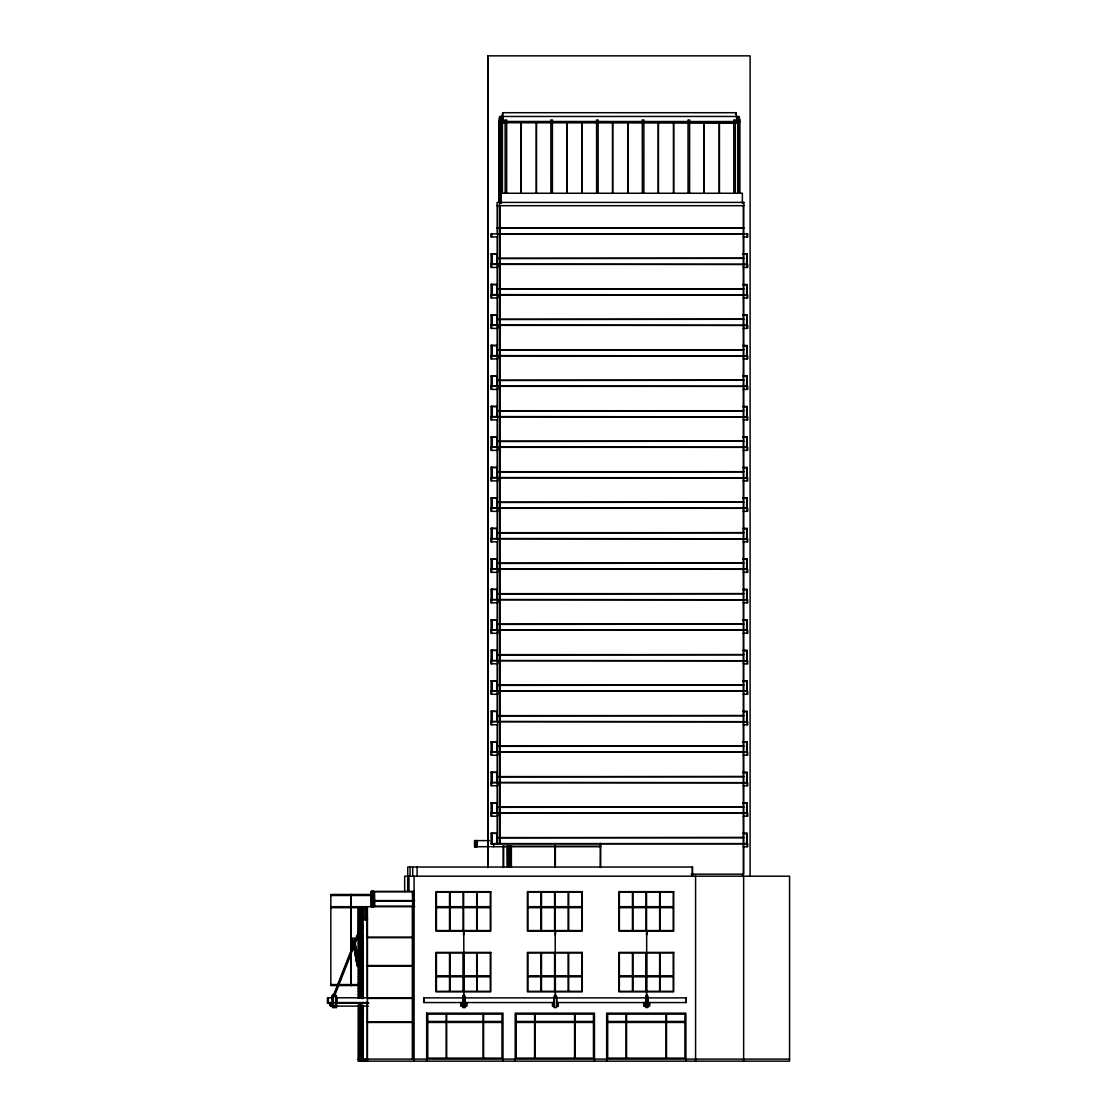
<?xml version="1.0" encoding="UTF-8"?>
<svg xmlns="http://www.w3.org/2000/svg" width="1117" height="1117" viewBox="0 0 1117 1117"><rect width="100%" height="100%" fill="white"/><g stroke="black" fill="none" stroke-linecap="round" stroke-linejoin="round"><path stroke-width="1.5" d="M462.787 1007.52L462.787 996.141M462.759 1007.52L465.133 1007.52L465.133 996.141L462.759 996.141M501.924 122.842L501.924 121.823L738.546 121.823L738.546 122.842L501.882 122.465M736.927 121.823L736.117 112.705L502.65 112.705L503.544 121.823M554.241 1007.52L554.241 996.141M646.561 995.107L646.561 995.861L646.687 934.622M461.307 1006.11L461.321 1002.563M465.231 1006.11L465.231 1002.563M466.822 1002.563L466.808 1006.11L464.909 1006.11M552.775 1006.11L552.775 1002.563M554.325 997.886L554.353 1006.11L552.454 1006.11L552.454 1002.563M556.685 1006.11L556.671 997.886M558.291 1002.563L558.277 1006.11L556.378 1006.11M644.23 1006.11L644.244 1002.563M645.794 997.886L645.821 1006.11L643.923 1006.11L643.923 1002.563M648.153 1006.11L648.139 997.886M649.745 1002.563L649.745 1006.11L647.832 1006.11M414.672 900.581L371.472 900.581L372.436 891.436L373.078 900.972M372.45 894.48L371.807 900.581L372.45 894.563M374.097 900.456L372.827 900.581L373.469 894.48M373.078 900.456L371.472 900.581L372.436 891.561L372.827 900.972M372.827 900.581L373.469 894.563M501.812 116.936L502.734 112.705M502.119 119.547L502.734 117.774L503.348 120.189M735.572 114.032L736.117 112.705M333.718 994.619L360.819 925.686L363.095 925.686M361.475 925.686L334.388 994.619M335.044 994.619L362.145 925.686M500.877 118.96L501.002 203.42M361.391 928.018L360.554 928.241L361.391 928.464M333.411 994.856L333.411 995.875M352.372 938.364L357.203 965.8L352.372 938.364L354.424 938.098L359.255 965.535L359.004 997.272M357.538 964.711L353.88 940.975M357.203 965.8L359.255 965.535M463.764 934.538L463.946 994.619M555.191 934.664L555.4 994.619M503.516 116.475L739.091 116.461L739.077 193.018M736.522 117.425L739.426 117.425L739.412 193.143M501.296 119.1L502.915 119.1M501.407 119.435L503.027 119.435M736.857 119.728L739.761 119.728M740.138 121.544L501.882 121.46L502.175 193.353M502.343 121.823L738.044 122.479L738.044 193.339M502.175 122.493L738.295 122.493L738.295 193.353M500.388 193.255L742.372 193.255L742.372 203.42M743.154 236.944L747.72 236.944L747.72 233.9L490.963 233.9L490.963 236.944L497.735 236.944L497.735 233.9M742.945 253.978L747.329 254.229L742.847 254.229M497.079 254.229L490.963 253.978L497.079 253.978L497.079 264.394M497.079 258.292L743.908 258.292L497.079 258.544M490.963 264.394L747.72 264.394L747.72 267.438L743.154 267.438M742.945 284.458L747.329 284.709L742.847 284.709M497.079 284.709L490.963 284.458L497.079 284.458L497.079 294.874M497.079 288.786L743.908 288.786L497.079 289.038M490.963 294.874L747.72 294.874L747.72 297.932L743.154 297.932M742.945 314.952L747.329 315.203L742.847 315.203M497.079 315.203L490.963 314.952L497.079 314.952L497.079 325.368M497.079 319.267L743.908 319.267L497.079 319.518M490.963 325.368L747.72 325.368L747.72 328.412L743.154 328.412M742.945 345.432L747.329 345.698L742.847 345.698M497.079 345.698L490.963 345.432L497.079 345.432L497.079 355.848M497.079 349.761L743.908 349.761L497.079 350.012M490.963 355.848L747.72 355.848L747.72 358.906L743.154 358.906M742.945 375.926L747.329 376.178L742.847 376.178M497.079 376.178L490.963 375.926L497.079 375.926L497.079 386.342M497.079 380.241L743.908 380.241L497.079 380.492M490.963 386.342L747.72 386.342L747.72 389.386L743.154 389.386M742.945 406.42L747.329 406.672L742.847 406.672M497.079 406.672L490.963 406.42L497.079 406.42L497.079 416.836M497.079 410.735L743.908 410.735L497.079 410.986M490.963 416.836L747.72 416.836L747.72 419.88L743.154 419.88M742.945 436.901L747.329 437.152L742.847 437.152M497.079 437.152L490.963 436.901L497.079 436.901L497.079 447.317M497.079 441.215L743.908 441.215L497.079 441.48M490.963 447.317L747.72 447.317L747.72 450.374L743.154 450.374M742.945 467.395L747.329 467.646L742.847 467.646M497.079 467.646L490.963 467.395L497.079 467.395L497.079 477.811M497.079 471.709L743.908 471.709L497.079 471.96M490.963 477.811L747.72 477.811L747.72 480.855L743.154 480.855M742.945 497.875L747.329 498.126L742.847 498.126M497.079 498.126L490.963 497.875L497.079 497.875L497.079 508.291M497.079 502.203L743.908 502.203L497.079 502.455M490.963 508.291L747.72 508.291L747.72 511.349L743.154 511.349M742.945 528.369L747.329 528.62L742.847 528.62M497.079 528.62L490.963 528.369L497.079 528.369L497.079 538.785M497.079 532.683L743.908 532.683L497.079 532.935M490.963 538.785L747.72 538.785L747.72 541.829L743.154 541.829M742.945 558.849L747.329 559.114L742.847 559.114M497.079 559.114L490.963 558.849L497.079 558.849L497.079 569.279M497.079 563.177L743.908 563.177L497.079 563.429M490.963 569.279L747.72 569.279L747.72 572.323L743.154 572.323M742.945 589.343L747.329 589.594L742.847 589.594M497.079 589.594L490.963 589.343L497.079 589.343L497.079 599.759M497.079 593.658L743.908 593.658L497.079 593.923M490.963 599.759L747.72 599.759L747.72 602.803L743.154 602.803M742.945 619.837L747.329 620.089L742.847 620.089M497.079 620.089L490.963 619.837L497.079 619.837L497.079 630.253M497.079 624.152L743.908 624.152L497.079 624.403M490.963 630.253L747.72 630.253L747.72 633.297L743.154 633.297M742.945 650.317L747.329 650.569L742.847 650.569M497.079 650.569L490.963 650.317L497.079 650.317L497.079 660.733M497.079 654.646L743.908 654.646L497.079 654.897M490.963 660.733L747.72 660.733L747.72 663.791L743.154 663.791M742.945 680.812L747.329 681.063L742.847 681.063M497.079 681.063L490.963 680.812L497.079 680.812L497.079 691.228M497.079 685.126L743.908 685.126L497.079 685.377M490.963 691.228L747.72 691.228L747.72 694.271L743.154 694.271M742.945 711.292L747.329 711.557L742.847 711.557M497.079 711.557L490.963 711.292L497.079 711.292L497.079 721.708M497.079 715.62L743.908 715.62L497.079 715.871M490.963 721.708L747.72 721.708L747.72 724.765L743.154 724.765M742.945 741.786L747.329 742.037L742.847 742.037M497.079 742.037L490.963 741.786L497.079 741.786L497.079 752.202M497.079 746.1L743.908 746.1L497.079 746.351M490.963 752.202L747.72 752.202L747.72 755.246L743.154 755.246M742.945 772.28L747.329 772.531L742.847 772.531M497.079 772.531L490.963 772.28L497.079 772.28L497.079 782.696M497.079 776.594L743.908 776.594L497.079 776.846M490.963 782.696L747.72 782.696L747.72 785.74L743.154 785.74M742.945 802.76L747.329 803.011L742.847 803.011M497.079 803.011L490.963 802.76L497.079 802.76L497.079 813.176M497.079 807.074L743.908 807.074L497.079 807.34M490.963 813.176L747.72 813.176L747.72 816.234L743.154 816.234M742.945 833.254L747.329 833.505L742.847 833.505M497.079 833.505L490.963 833.254L497.079 833.254L497.079 843.67M497.079 837.568L743.908 837.568L497.079 837.82M489.511 840.612L474.53 840.612L474.53 846.714L489.511 846.714M490.838 843.67L747.72 843.67L747.72 846.714L743.154 846.714M600.806 846.211L503.669 846.211L503.669 866.792M490.838 846.714L600.401 846.714M691.158 874.15L743.643 874.15L743.643 205.696M371.151 906.683L371.151 891.436L414.393 891.436M372.436 891.687L413.751 891.687M371.5 892.078L374.139 891.561M413.402 892.078L412.396 891.561L412.662 906.166M330.59 894.48L371.053 894.48M330.59 895.499L370.453 895.499M374.097 900.972L371.472 900.972L371.165 892.078M371.165 906.166L374.139 906.166M374.74 906.166L414.03 906.166M330.59 906.683L414.672 906.683M436.44 906.683L449.523 906.683L449.523 892.176M490.293 906.683L477.21 906.683L477.21 892.176M527.894 906.683L540.977 906.683L540.977 892.176M581.762 906.683L568.679 906.683L568.679 892.176M619.363 906.683L632.445 906.683L632.445 892.176M673.216 906.683L660.133 906.683L660.133 892.176M330.59 907.688L358.711 907.688M436.44 907.688L449.523 907.688L449.523 930.559M490.293 907.688L477.21 907.688L477.21 930.559M527.894 907.688L540.977 907.688L540.977 930.559M581.762 907.688L568.679 907.688L568.679 930.559M619.363 907.688L632.445 907.688L632.445 930.559M673.216 907.688L660.133 907.688L660.133 930.559M361.754 918.872L367.591 918.872M360.037 929.19L363.095 929.176M359.925 934.622L362.899 934.622M463.387 934.58L464.072 931.089L464.072 934.58M554.842 934.622L555.54 931.131L555.54 934.622M646.31 934.58L647.008 931.075L646.994 934.58M359.814 937.163L358.138 937.163L358.236 906.683M363.318 937.666L358.138 937.666L358.236 955.887M367.228 937.666L412.857 937.666L412.857 965.535L367.228 965.535M363.318 938.182L358.403 938.182L358.487 906.683M363.318 940.654L358.403 940.654L363.318 941.17M363.318 943.642L358.403 943.642L363.318 944.158M363.318 946.63L358.403 946.63L363.318 947.146M363.318 949.618L358.403 949.618L363.318 950.12M363.318 952.606L358.403 952.606L363.318 953.108M363.318 955.593L358.403 955.593L358.403 956.389M359.409 955.887L360.945 955.887M358.403 956.096L363.318 956.096M358.487 956.389L358.236 959.433M359.157 956.389L358.906 965.535M359.409 956.906L360.945 956.906M363.318 958.581L358.403 958.581L363.318 959.084M363.318 961.569L358.403 961.569L363.318 962.072M363.318 964.557L358.403 964.557L363.318 965.06M358.752 966.051L360.945 966.051M367.228 966.051L412.857 966.051L412.857 997.914L335.072 997.774M363.318 967.531L358.403 967.531L363.318 968.048M363.318 970.519L358.403 970.519L363.318 971.036M363.318 973.507L358.403 973.507L363.318 974.024M436.44 975.783L449.523 975.783L449.523 952.913M490.293 975.783L477.21 975.783L477.21 952.913M527.894 975.783L540.977 975.783L540.977 952.913M581.762 975.783L568.679 975.783L568.679 952.913M619.363 975.783L632.445 975.783L632.445 952.913M673.216 975.783L660.133 975.783L660.133 952.913M363.318 976.495L358.403 976.495L363.318 977.012M436.44 976.803L449.523 976.803L449.523 991.31M490.293 976.803L477.21 976.803L477.21 991.31M527.894 976.803L540.977 976.803L540.977 991.31M581.762 976.803L568.679 976.803L568.679 991.31M619.363 976.803L632.445 976.803L632.445 991.31M673.216 976.803L660.133 976.803L660.133 991.31M363.318 979.483L358.403 979.483L363.318 979.986M363.318 982.471L358.403 982.471L363.318 982.974M330.59 984.566L358.711 984.566M330.59 985.571L363.318 985.459M363.318 985.962L358.403 985.459M363.318 988.447L358.403 988.447L363.318 988.95M363.318 991.435L358.403 991.435L363.318 991.938M363.318 994.423L358.403 994.423L363.318 994.926M555.093 994.619L555.721 996.141M331.707 996.141L332.489 1007.52L336.426 1007.52L336.426 996.141L332.377 996.141L333.159 1007.52M554.227 996.141L556.601 996.141L556.587 1007.52L554.227 1007.52M332.587 997.774L327.435 997.774L327.435 1003.08L331.693 1003.08M367.228 998.416L412.857 998.416L412.857 1021.943L367.228 1021.943M368.205 1006.11L330.395 1006.11L328.929 1002.563L368.247 1002.563M554.367 1002.563L423.734 1002.563L423.734 997.886L686.215 997.886L686.215 1002.563L648.042 1002.563M556.573 1002.563L645.835 1002.563M368.805 1003.192L336.831 1003.192L336.831 997.886M359.409 1012.281L363.067 1012.281M426.652 1061.15L426.652 1013.161L502.999 1013.161L502.999 1061.15M359.409 1013.301L363.067 1013.301M359.409 1021.427L363.067 1021.427M427.797 1021.427L446.172 1021.427M501.98 1021.427L483.605 1021.427L483.605 1014.166M516.208 1021.427L534.582 1021.427L534.582 1014.166M593.448 1021.427L575.073 1021.427L575.073 1014.166M607.676 1021.427L626.051 1021.427L626.051 1014.166M684.903 1021.427L666.528 1021.427L666.528 1014.166M359.157 1021.943L358.906 1005.314M359.409 1022.446L363.067 1022.446M367.228 1022.446L412.857 1022.446L412.857 1059.111M427.797 1022.446L446.172 1022.446M501.98 1022.446L483.605 1022.446L483.605 1058.106M516.208 1022.446L534.582 1022.446L534.582 1058.106M593.448 1022.446L575.073 1022.446L575.073 1058.106M607.676 1022.446L626.051 1022.446L626.051 1058.106M684.903 1022.446L666.528 1022.446L666.528 1058.106M359.409 1058.106L363.067 1058.106M358.138 1059.111L789.565 1059.111M361.35 928.562L362.76 928.129L361.238 928.353M330.269 1002.563L331.763 1006.11M329.599 1002.563L331.093 1006.11M328.97 1002.563L330.437 1006.11M738.044 118.458L738.128 119.812M501.421 118.458L501.784 119.798M354.773 943.237L356.295 951.824M356.895 955.244L357.496 958.679M358.11 962.114L358.711 965.535L359.814 965.535L359.828 998.081L360.121 906.683M333.048 996.141L333.815 1007.52M413.374 900.456L413.067 891.561L413.039 906.166M413.067 892.078L413.374 900.972M413.039 900.972L412.732 892.078M373.371 892.078L373.623 899.492M373.12 892.078L373.176 906.683L373.19 891.436M373.343 900.972L372.869 891.436L372.841 906.683M371.835 891.436L372.156 906.683M372.143 900.972L371.752 892.078L371.724 906.166M371.807 900.972L371.5 891.436L371.472 906.683M371.165 891.436L371.472 900.581M413.681 900.972L413.402 891.561L413.388 906.166M374.74 900.581L374.474 892.078M373.455 891.436L373.483 906.683M373.455 892.078L373.637 898.012M750.107 876.189L750.107 55.85L487.85 55.85L487.85 867.476M747.329 264.394L490.963 264.129L490.963 267.438L497.735 267.438L497.735 264.394M747.329 294.874L490.963 294.623L490.963 297.932L497.735 297.932L497.735 294.874M747.329 325.368L490.963 325.117L490.963 328.412L497.735 328.412L497.735 325.368M747.329 355.848L490.963 355.597L490.963 358.906L497.735 358.906L497.735 355.848M747.329 386.342L490.963 386.091L490.963 389.386L497.735 389.386L497.735 386.342M747.329 416.836L490.963 416.571L490.963 419.88L497.735 419.88L497.735 416.836M747.329 447.317L490.963 447.065L490.963 450.374L497.735 450.374L497.735 447.317M747.329 477.811L490.963 477.559L490.963 480.855L497.735 480.855L497.735 477.811M747.329 508.291L490.963 508.04L490.963 511.349L497.735 511.349L497.735 508.291M747.329 538.785L490.963 538.534L490.963 541.829L497.735 541.829L497.735 538.785M747.329 569.279L490.963 569.014L490.963 572.323L497.735 572.323L497.735 569.279M747.329 599.759L490.963 599.508L490.963 602.803L497.735 602.803L497.735 599.759M747.329 630.253L490.963 629.988L490.963 633.297L497.735 633.297L497.735 630.253M747.329 660.733L490.963 660.482L490.963 663.791L497.735 663.791L497.735 660.733M747.329 691.228L490.963 690.976L490.963 694.271L497.735 694.271L497.735 691.228M747.329 721.708L490.963 721.456L490.963 724.765L497.735 724.765L497.735 721.708M747.329 752.202L490.963 751.95L490.963 755.246L497.735 755.246L497.735 752.202M747.329 782.696L490.963 782.431L490.963 785.74L497.735 785.74L497.735 782.696M747.329 813.176L490.963 812.925L490.963 816.234L497.735 816.234L497.735 813.176M747.329 843.67L490.963 843.67M747.064 233.9L747.064 236.944M747.064 253.978L747.064 267.438M747.064 284.458L747.064 297.932M747.064 314.952L747.064 328.412M747.064 345.432L747.064 358.906M747.064 375.926L747.064 389.386M747.064 406.42L747.064 419.88M747.064 436.901L747.064 450.374M747.064 467.395L747.064 480.855M747.064 497.875L747.064 511.349M747.064 528.369L747.064 541.829M747.064 558.849L747.064 572.323M747.064 589.343L747.064 602.803M747.064 619.837L747.064 633.297M747.064 650.317L747.064 663.791M747.064 680.812L747.064 694.271M747.064 711.292L747.064 724.765M747.064 741.786L747.064 755.246M747.064 772.28L747.064 785.74M747.064 802.76L747.064 816.234M747.064 833.254L747.064 846.714M746.687 254.229L746.687 264.129M746.687 284.709L746.687 294.623M746.687 315.203L746.687 325.117M746.687 345.698L746.687 355.597M746.687 376.178L746.687 386.091M746.687 406.672L746.687 416.571M746.687 437.152L746.687 447.065M746.687 467.646L746.687 477.559M746.687 498.126L746.687 508.04M746.687 528.62L746.687 538.534M746.687 559.114L746.687 569.014M746.687 589.594L746.687 599.508M746.687 620.089L746.687 629.988M746.687 650.569L746.687 660.482M746.687 681.063L746.687 690.976M746.687 711.557L746.687 721.456M746.687 742.037L746.687 751.95M746.687 772.531L746.687 782.431M746.687 803.011L746.687 812.925M746.687 833.505L746.687 843.419M743.908 233.9L497.079 233.9M743.643 876.189L743.643 1061.15M743.391 205.696L743.391 874.15M742.623 874.15L742.623 876.189M739.747 119.728L739.761 192.976M735.335 193.018L735.335 119.952L733.771 119.952L733.813 193.018M719.446 122.842L719.446 193.395M719.194 122.842L719.194 193.395M704.199 122.842L704.199 193.395M703.947 122.842L703.947 193.395M695.584 876.189L695.584 1061.15M692.512 876.189L692.512 867.043L407.733 867.043L407.691 891.436M692.331 867.043L692.331 876.189M689.608 193.018L689.608 119.952L688.03 119.952L688.072 193.018M685.922 997.886L685.922 1002.563M685.922 1061.15L685.922 1013.161L606.657 1013.161L606.657 1061.15M673.719 122.842L673.719 193.395M673.453 122.842L673.453 193.395M666.025 1014.166L666.025 1021.427L626.553 1021.427L626.553 1014.166M666.025 1058.106L666.025 1022.446L626.553 1022.446L626.553 1058.106M659.63 892.176L659.63 906.683L646.548 906.683L646.548 892.176M659.63 930.559L659.63 907.688L646.548 907.688L646.548 930.559M659.63 952.913L659.63 975.783L646.548 975.783L646.548 952.913M659.63 991.31L659.63 976.803L646.548 976.803L646.548 991.31M658.471 122.842L658.471 193.395M658.22 122.842L658.22 193.395M647.176 996.141L647.19 994.619L646.575 996.141M646.031 892.176L646.031 906.683L632.948 906.683L632.948 892.176M646.031 930.559L646.031 907.688L632.948 907.688L632.948 930.559M646.031 952.913L646.031 975.783L632.948 975.783L632.948 952.913M646.031 991.31L646.031 976.803L632.948 976.803L632.948 991.31M643.867 193.018L643.867 119.952L642.303 119.952L642.345 193.018M627.977 122.842L627.977 193.395M627.726 122.842L627.726 193.395M612.744 122.842L612.744 193.395M612.479 122.842L612.479 193.395M600.611 843.419L600.611 867.462M600.401 843.67L600.304 867.462M598.14 193.018L598.14 119.952L596.576 119.952L596.618 193.018M594.467 1061.15L594.467 1013.161L515.188 1013.161L515.202 1061.15M582.25 122.842L582.25 193.395M581.999 122.842L581.999 193.395M574.557 1014.166L574.557 1021.427L535.099 1021.427L535.099 1014.166M574.557 1058.106L574.557 1022.446L535.099 1022.446L535.099 1058.106M568.162 892.176L568.162 906.683L555.079 906.683L555.079 892.176M568.162 930.559L568.162 907.688L555.079 907.688L555.079 930.559M568.162 952.913L568.162 975.783L555.079 975.783L555.079 952.913M568.162 991.31L568.162 976.803L555.079 976.803L555.079 991.31M567.003 122.842L567.003 193.395M566.752 122.842L566.752 193.395M557.955 1002.563L557.955 1006.11M555.331 846.211L555.331 866.792M555.107 994.619L555.093 996.141M554.828 846.211L554.828 866.792M554.577 892.176L554.577 906.683L541.494 906.683L541.494 892.176M554.577 930.559L554.577 907.688L541.494 907.688L541.494 930.559M554.577 952.913L554.577 975.783L541.494 975.783L541.494 952.913M554.577 991.31L554.577 976.803L541.494 976.803L541.494 991.31M552.412 193.018L552.412 119.952L550.849 119.952L550.89 193.018M536.523 122.842L536.523 193.395M536.272 122.842L536.272 193.395M521.276 122.842L521.276 193.395M521.025 122.842L521.025 193.395M511.377 846.211L511.377 866.792M510.357 846.211L510.357 866.792M510.106 846.211L510.106 866.792M509.855 845.695L509.855 867.071M509.547 846.211L509.547 866.792M509.212 846.211L509.212 866.792M508.877 846.211L508.891 866.792M508.556 846.211L508.556 866.792M508.221 846.211L508.221 866.792M507.886 846.211L507.886 866.792M507.481 846.211L507.551 866.792M507.23 846.211L507.23 866.792M506.671 193.018L506.671 119.952L505.107 119.952L505.149 193.018M503.474 123.163L503.474 119.742L500.57 119.742L500.584 202.023M503.139 120.873L503.153 117.425L500.234 117.425L500.388 203.42M503.167 845.695L503.167 867.476M502.818 119.938L502.804 116.461L499.913 116.461L499.913 201.954M502.468 120.161L502.482 116.685L499.578 116.685L499.592 201.968M502.427 122.479L502.427 193.339M499.997 205.696L499.997 843.419M499.746 205.696L499.746 843.419M499.494 202.4L499.494 205.696M499.257 118.109L499.243 202.023M498.922 120.831L498.908 201.995M497.582 205.696L497.582 233.579M497.582 237.069L497.582 416.529M497.582 420.02L497.582 538.492M497.582 541.982L497.582 721.442M497.582 724.933L497.582 843.419M497.33 205.696L497.33 233.579M497.33 237.069L497.33 416.529M497.33 420.02L497.33 538.492M497.33 541.982L497.33 721.442M497.33 724.933L497.33 843.419M493.7 843.67L493.7 846.714M491.983 253.978L491.983 264.394M491.983 284.458L491.983 294.874M491.983 314.952L491.983 325.368M491.983 345.432L491.983 355.848M491.983 375.926L491.983 386.342M491.983 406.42L491.983 416.836M491.983 436.901L491.983 447.317M491.983 467.395L491.983 477.811M491.983 497.875L491.983 508.291M491.983 528.369L491.983 538.785M491.983 558.849L491.983 569.279M491.983 589.343L491.983 599.759M491.983 619.837L491.983 630.253M491.983 650.317L491.983 660.733M491.983 680.812L491.983 691.228M491.983 711.292L491.983 721.708M491.983 741.786L491.983 752.202M491.983 772.28L491.983 782.696M491.983 802.76L491.983 813.176M491.983 833.254L491.983 843.67M491.634 233.9L491.634 236.944M491.634 264.394L491.634 267.438M491.634 294.874L491.634 297.932M491.634 325.368L491.634 328.412M491.634 355.848L491.634 358.906M491.634 386.342L491.634 389.386M491.634 416.836L491.634 419.88M491.634 447.317L491.634 450.374M491.634 477.811L491.634 480.855M491.634 508.291L491.634 511.349M491.634 538.785L491.634 541.829M491.634 569.279L491.634 572.323M491.634 599.759L491.634 602.803M491.634 630.253L491.634 633.297M491.634 660.733L491.634 663.791M491.634 691.228L491.634 694.271M491.634 721.708L491.634 724.765M491.634 752.202L491.634 755.246M491.634 782.696L491.634 785.74M491.634 813.176L491.634 816.234M491.606 254.229L491.62 264.129M491.62 284.709L491.606 294.623M491.62 315.203L491.606 325.117M491.606 345.698L491.62 355.597M491.606 376.178L491.62 386.091M491.606 406.672L491.62 416.571M491.606 437.152L491.62 447.065M491.606 467.646L491.62 477.559M491.62 498.126L491.606 508.04M491.62 528.62L491.606 538.534M491.62 559.114L491.606 569.014M491.62 589.594L491.606 599.508M491.62 620.089L491.606 629.988M491.62 650.569L491.606 660.482M491.606 681.063L491.62 690.976M491.62 711.557L491.606 721.456M491.606 742.037L491.62 751.95M491.62 772.531L491.606 782.431M491.606 803.011L491.62 812.925M491.62 833.505L491.606 843.419M491.243 253.978L491.243 264.394M491.243 284.458L491.243 294.874M491.243 314.952L491.243 325.368M491.243 345.432L491.243 355.848M491.243 375.926L491.243 386.342M491.243 406.42L491.243 416.836M491.243 436.901L491.243 447.317M491.243 467.395L491.243 477.811M491.243 497.875L491.243 508.291M491.243 528.369L491.243 538.785M491.243 558.849L491.243 569.279M491.243 589.343L491.243 599.759M491.243 619.837L491.243 630.253M491.243 650.317L491.243 660.733M491.243 680.812L491.243 691.228M491.243 711.292L491.243 721.708M491.243 741.786L491.243 752.202M491.243 772.28L491.243 782.696M491.243 802.76L491.243 813.176M491.243 833.254L491.243 843.67M487.92 55.85L487.92 867.476M483.103 1014.166L483.103 1021.427L446.688 1021.427L446.688 1014.166M483.103 1058.106L483.103 1022.446L446.688 1022.446L446.688 1058.106M477.141 840.612L477.071 846.714M476.973 840.612L476.75 846.714M476.694 840.612L476.624 846.714M476.708 892.176L476.708 906.683L463.625 906.683L463.625 892.176M476.708 930.559L476.708 907.688L463.625 907.688L463.625 930.559M476.708 952.913L476.708 975.783L463.625 975.783L463.625 952.913M476.708 991.31L476.708 976.803L463.625 976.803L463.625 991.31M476.303 846.714L476.303 840.612L476.093 846.714M475.87 840.612L475.8 846.714M475.2 840.612L475.186 846.714M474.976 840.612L474.907 846.714M474.753 840.612L474.753 846.714M466.501 1002.563L466.501 1006.11M465.217 997.886L465.105 1007.52M464.909 1002.563L464.909 1004.937M464.267 996.141L463.639 994.619L463.639 996.141M463.108 892.176L463.108 906.683L450.025 906.683L450.025 892.176M463.108 930.559L463.108 907.688L450.025 907.688L450.025 930.559M463.108 952.913L463.108 975.783L450.025 975.783L450.025 952.913M463.108 991.31L463.108 976.803L450.025 976.803L450.025 991.31M462.857 997.886L462.899 1006.11L460.986 1006.11L460.986 1002.563M446.172 1014.166L446.172 1058.106M426.778 1013.161L426.778 1059.111M424.013 997.886L424.013 1002.563M417.102 867.043L417.102 876.189M414.086 876.189L414.086 1061.15M413.681 900.456L413.681 906.166M413.751 1059.111L413.751 1061.15M412.857 906.683L412.857 937.163L366.907 937.163L366.907 906.683M412.704 867.043L412.704 876.189M412.341 906.683L412.341 937.163M412.341 937.666L412.341 965.535M412.341 966.051L412.341 997.914M412.341 998.416L412.341 1021.943M412.341 1022.446L412.341 1059.111M410.037 867.043L410.037 876.189M408.99 876.189L408.99 891.436M404.661 891.813L404.661 876.189L789.565 876.189L789.565 1061.15L358.138 1061.15L358.236 1005.314M374.74 900.456L374.753 906.683M371.835 891.436L371.821 906.683M367.437 906.683L367.437 1061.15M367.228 937.163L367.228 997.914M367.228 1001.781L367.228 1061.15M366.99 1059.111L366.99 1061.15M366.236 906.683L366.236 920.226M365.58 906.683L365.566 920.226M365.036 906.683L365.036 920.226M365.245 1059.111L365.036 1061.15M363.234 1059.111L363.234 1061.15M362.983 906.683L363.081 998.514M363.081 1005.44L363.109 1059.111M362.718 906.683L362.885 920.226M362.885 1061.15L362.732 1059.111L362.676 1061.15M362.369 906.683L362.425 998.514M362.439 1005.44L362.425 1059.111M362.173 906.683L362.173 935.474M362.117 1005.146L362.076 1061.15M361.81 906.683L361.824 935.474M361.95 1005.607L361.964 1061.15M361.559 906.683L361.768 998.514M361.559 1005.146L361.559 1061.15M361.447 906.683L361.363 997.914M361.447 1005.146L361.405 1061.15M361.154 1005.607L361.294 1061.15M360.903 1005.146L360.903 1061.15M360.791 906.683L360.791 997.914M360.791 1005.146L360.791 1061.15M360.484 906.683L360.512 997.914M360.233 906.683L360.233 997.914M360.233 1005.146L360.233 1061.15M359.967 1005.105L360.121 1061.15M359.702 906.683L359.702 956.389M359.814 956.906L359.856 965.06M359.814 1005.789L359.828 1012.281M359.814 1013.301L359.814 1059.111M359.562 906.683L359.451 937.163M359.562 937.666L359.548 998.081M359.451 1005.314L359.451 1061.15M359.409 937.163L359.409 998.137M359.409 1005.105L359.409 1061.15M359.046 906.683L359.046 937.666M359.004 938.182L359.004 959.042M359.004 1005.956L359.004 1058.106M358.794 906.683L358.78 937.163M358.794 937.666L358.878 955.887M358.878 966.051L358.794 998.081M358.906 1022.446L358.794 1061.15M358.739 937.163L358.739 959.81M358.739 965.046L358.739 998.137M358.739 1005.105L358.739 1061.15M358.236 966.051L358.138 998.081M351.59 894.48L351.59 895.499M351.59 906.683L351.59 907.688M351.59 984.566L351.59 985.571M351.115 894.48L351.115 985.571M350.947 895.499L350.947 984.566M336.412 996.141L336.412 1007.52M335.756 996.141L335.742 1007.52M335.547 996.141L335.561 994.619L332.587 994.619L332.587 996.141M334.891 994.619L334.891 996.141M333.913 994.619L333.913 996.141M333.257 994.619L333.243 996.141M330.841 895.499L330.841 984.566M328.3 997.774L328.3 1003.08M463.373 933.533L463.373 933.533M463.639 995.233L463.639 995.107M464.072 933.533L464.072 933.533M464.253 995.233L464.253 995.107M554.842 933.575L554.842 933.575M555.093 995.233L555.093 995.107M555.54 933.575L555.54 933.575M555.721 995.233L555.721 995.107M645.71 996.141L645.71 1007.52L648.055 1007.52L648.055 996.141L645.682 996.141M646.296 933.533L646.296 933.533M646.994 933.533L646.994 933.533M647.176 995.233L647.176 995.107M372.478 897.523L372.156 900.581L372.478 897.565M373.65 896.002L373.176 900.581L373.65 896.071M333.578 995.233L334.555 995.498L333.578 995.233M334.248 995.233L335.184 995.624L334.29 995.107M353.056 939.271L353.056 939.271M743.908 202.4L497.079 202.4L497.079 205.696L743.908 205.696L743.908 202.4M743.908 227.798L497.079 228.063L743.908 227.798M490.81 891.659L435.923 891.659L435.937 931.061L490.81 931.061L490.81 891.659M582.264 891.659L527.392 891.659L527.392 931.061L582.264 931.061L582.264 891.659M673.733 891.659L618.846 891.659L618.86 931.061L673.733 931.061L673.733 891.659M490.293 892.176L436.426 892.176L436.44 930.559L490.293 930.559L490.293 892.176M581.762 892.176L527.894 892.176L527.894 930.559L581.762 930.559L581.762 892.176M673.216 892.176L619.363 892.176L619.363 930.559L673.216 930.559L673.216 892.176M414.016 900.847L374.74 900.847L414.03 900.972M490.81 952.41L435.923 952.41L435.937 991.812L490.81 991.812L490.81 952.41M582.264 952.41L527.392 952.41L527.392 991.812L582.264 991.812L582.264 952.41M673.733 952.41L618.846 952.41L618.86 991.812L673.733 991.812L673.733 952.41M490.293 952.913L436.426 952.913L436.44 991.31L490.293 991.31L490.293 952.913M581.762 952.913L527.894 952.913L527.894 991.31L581.762 991.31L581.762 952.913M673.216 952.913L619.363 952.913L619.363 991.31L673.216 991.31L673.216 952.913M501.98 1014.166L427.797 1014.166L427.797 1058.106L501.98 1058.106L501.98 1014.166M593.448 1014.166L516.208 1014.166L516.208 1058.106L593.448 1058.106L593.448 1014.166M684.903 1014.166L607.676 1014.166L607.676 1058.106L684.903 1058.106L684.903 1014.166M475.688 846.714L475.647 840.612L475.563 846.714M372.492 906.683L372.519 891.436L372.436 906.683M361.084 997.914L361.154 906.683L361.07 997.914"/></g></svg>
